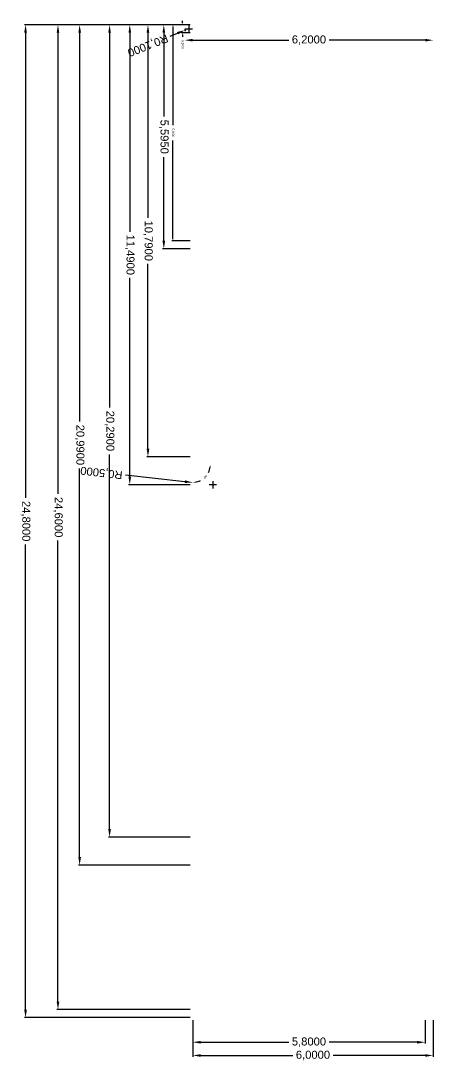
# Model space of a CAD drawing. Header units: millimetres. Extents: x -239 to 805, y -779 to 510.
# Drawn here: x -179.48 to -169.19, y -778.59 to -752.62 of the extents above; entities that cross this region are included whole.
import ezdxf

# ---------------------------------------------------------------- set-up
doc = ezdxf.new("R2010")
doc.units = ezdxf.units.MM
doc.header["$MEASUREMENT"] = 0
doc.layers.add('Dimensiuni interior', color=11, linetype='Continuous', plot=False)
doc.styles.get("Standard").update_dxf_attribs({"font": 'arial.ttf'})
doc.dimstyles.new('Mici', dxfattribs={"dimtxt": 0.05, "dimasz": 0.05, "dimexe": 0.03, "dimexo": 0.0625, "dimgap": 0.09, "dimtad": 0, "dimdec": 4, "dimzin": 0, "dimtxsty": 'Standard', "dimcen": 0.09, "dimclrd": 1, "dimclre": 1, "dimadec": 0, "dimazin": 0, "dimtfac": 1, "dimtdec": 4, "dimtofl": 0, "dimtmove": 0, "dimatfit": 3, "dimfxl": 1, "dimtolj": 1, "dimtzin": 0, "dimarcsym": 0})

# ---------------------------------------------------------------- blocks, each defined once
blk = doc.blocks.new('*D96')
at = {"layer": 'Defpoints', "color": 0, "transparency": 16777216}
for p in [(511.838, 134.652), (512.038, 134.652), (512.038, 134.395)]:
    blk.add_point(p, dxfattribs=at)
at = {"layer": 'Dimensiuni interior', "color": 1, "lineweight": -2, "transparency": 16777216}
for p, q in [((511.838, 134.59), (511.838, 134.365)), ((512.038, 134.59), (512.038, 134.365)), ((511.788, 134.395), (511.738, 134.395)), ((512.088, 134.395), (512.138, 134.395))]:
    blk.add_line(p, q, dxfattribs=at)
at = {"layer": 'Dimensiuni interior', "color": 1, "transparency": 16777216}
for points in [[(511.788, 134.403), (511.788, 134.386), (511.838, 134.395)], [(512.088, 134.403), (512.088, 134.386), (512.038, 134.395)]]:
    blk.add_solid(points, dxfattribs=at)
at = {"layer": 'Dimensiuni interior', "color": 0, "transparency": 16777216, "insert": (512.332, 134.395), "char_height": 0.05, "attachment_point": 5}
blk.add_mtext('\\A1;0,2000', dxfattribs=at)
blk = doc.blocks.new('*D97')
at = {"layer": 'Defpoints', "color": 0, "transparency": 16777216}
for p in [(511.838, 134.652), (517.233, 134.652), (517.233, 134.159)]:
    blk.add_point(p, dxfattribs=at)
at = {"layer": 'Dimensiuni interior', "color": 1, "lineweight": -2, "transparency": 16777216}
for p, q in [((511.838, 134.59), (511.838, 134.129)), ((517.233, 134.59), (517.233, 134.129)), ((511.888, 134.159), (514.342, 134.159)), ((517.183, 134.159), (514.73, 134.159))]:
    blk.add_line(p, q, dxfattribs=at)
at = {"layer": 'Dimensiuni interior', "color": 1, "transparency": 16777216}
for points in [[(511.888, 134.168), (511.888, 134.151), (511.838, 134.159)], [(517.183, 134.168), (517.183, 134.151), (517.233, 134.159)]]:
    blk.add_solid(points, dxfattribs=at)
at = {"layer": 'Dimensiuni interior', "color": 0, "transparency": 16777216, "insert": (514.536, 134.159), "char_height": 0.05, "attachment_point": 5}
blk.add_mtext('\\A1;5,3950', dxfattribs=at)
blk = doc.blocks.new('*D98')
at = {"layer": 'Defpoints', "color": 0, "transparency": 16777216}
for p in [(511.838, 134.652), (517.433, 134.652), (517.433, 133.93)]:
    blk.add_point(p, dxfattribs=at)
at = {"layer": 'Dimensiuni interior', "color": 1, "lineweight": -2, "transparency": 16777216}
for p, q in [((511.838, 134.59), (511.838, 133.9)), ((517.433, 134.59), (517.433, 133.9)), ((512.038, 133.93), (514.131, 133.93)), ((517.233, 133.93), (515.141, 133.93))]:
    blk.add_line(p, q, dxfattribs=at)
at = {"layer": 'Dimensiuni interior', "color": 1, "transparency": 16777216}
for points in [[(512.038, 133.963), (512.038, 133.897), (511.838, 133.93)], [(517.233, 133.963), (517.233, 133.897), (517.433, 133.93)]]:
    blk.add_solid(points, dxfattribs=at)
at = {"layer": 'Dimensiuni interior', "color": 0, "transparency": 16777216, "insert": (514.636, 133.93), "char_height": 0.2, "attachment_point": 5}
blk.add_mtext('\\A1;5,5950', dxfattribs=at)
blk = doc.blocks.new('*D99')
at = {"layer": 'Defpoints', "color": 0, "transparency": 16777216}
for p in [(511.838, 134.652), (522.628, 134.652), (522.628, 133.535)]:
    blk.add_point(p, dxfattribs=at)
at = {"layer": 'Dimensiuni interior', "color": 1, "lineweight": -2, "transparency": 16777216}
for p, q in [((511.838, 134.59), (511.838, 133.505)), ((522.628, 134.59), (522.628, 133.505)), ((512.038, 133.535), (516.66, 133.535)), ((522.428, 133.535), (517.806, 133.535))]:
    blk.add_line(p, q, dxfattribs=at)
at = {"layer": 'Dimensiuni interior', "color": 1, "transparency": 16777216}
for points in [[(512.038, 133.568), (512.038, 133.501), (511.838, 133.535)], [(522.428, 133.568), (522.428, 133.501), (522.628, 133.535)]]:
    blk.add_solid(points, dxfattribs=at)
at = {"layer": 'Dimensiuni interior', "color": 0, "transparency": 16777216, "insert": (517.233, 133.535), "char_height": 0.2, "attachment_point": 5}
blk.add_mtext('\\A1;10,7900', dxfattribs=at)
blk = doc.blocks.new('*D100')
at = {"layer": 'Defpoints', "color": 0, "transparency": 16777216}
for p in [(511.838, 134.652), (523.328, 134.652), (523.328, 133.081)]:
    blk.add_point(p, dxfattribs=at)
at = {"layer": 'Dimensiuni interior', "color": 1, "lineweight": -2, "transparency": 16777216}
for p, q in [((511.838, 134.59), (511.838, 133.051)), ((523.328, 134.59), (523.328, 133.051)), ((512.038, 133.081), (517.01, 133.081)), ((523.128, 133.081), (518.156, 133.081))]:
    blk.add_line(p, q, dxfattribs=at)
at = {"layer": 'Dimensiuni interior', "color": 1, "transparency": 16777216}
for points in [[(512.038, 133.114), (512.038, 133.048), (511.838, 133.081)], [(523.128, 133.114), (523.128, 133.048), (523.328, 133.081)]]:
    blk.add_solid(points, dxfattribs=at)
at = {"layer": 'Dimensiuni interior', "color": 0, "transparency": 16777216, "insert": (517.583, 133.081), "char_height": 0.2, "attachment_point": 5}
blk.add_mtext('\\A1;11,4900', dxfattribs=at)
blk = doc.blocks.new('*D101')
at = {"layer": 'Defpoints', "color": 0, "transparency": 16777216}
for p in [(511.838, 134.652), (532.128, 134.652), (532.128, 132.577)]:
    blk.add_point(p, dxfattribs=at)
at = {"layer": 'Dimensiuni interior', "color": 1, "lineweight": -2, "transparency": 16777216}
for p, q in [((511.838, 134.59), (511.838, 132.547)), ((532.128, 134.59), (532.128, 132.547)), ((512.038, 132.577), (521.399, 132.577)), ((531.928, 132.577), (522.568, 132.577))]:
    blk.add_line(p, q, dxfattribs=at)
at = {"layer": 'Dimensiuni interior', "color": 1, "transparency": 16777216}
for points in [[(512.038, 132.611), (512.038, 132.544), (511.838, 132.577)], [(531.928, 132.611), (531.928, 132.544), (532.128, 132.577)]]:
    blk.add_solid(points, dxfattribs=at)
at = {"layer": 'Dimensiuni interior', "color": 0, "transparency": 16777216, "insert": (521.983, 132.577), "char_height": 0.2, "attachment_point": 5}
blk.add_mtext('\\A1;20,2900', dxfattribs=at)
blk = doc.blocks.new('*D102')
at = {"layer": 'Defpoints', "color": 0, "transparency": 16777216}
for p in [(511.838, 134.59), (532.828, 134.652), (532.828, 131.83)]:
    blk.add_point(p, dxfattribs=at)
at = {"layer": 'Dimensiuni interior', "color": 1, "lineweight": -2, "transparency": 16777216}
for p, q in [((511.838, 134.527), (511.838, 131.8)), ((532.828, 134.59), (532.828, 131.8)), ((512.038, 131.83), (521.749, 131.83)), ((532.628, 131.83), (522.918, 131.83))]:
    blk.add_line(p, q, dxfattribs=at)
at = {"layer": 'Dimensiuni interior', "color": 1, "transparency": 16777216}
for points in [[(512.038, 131.864), (512.038, 131.797), (511.838, 131.83)], [(532.628, 131.864), (532.628, 131.797), (532.828, 131.83)]]:
    blk.add_solid(points, dxfattribs=at)
at = {"layer": 'Dimensiuni interior', "color": 0, "transparency": 16777216, "insert": (522.333, 131.83), "char_height": 0.2, "attachment_point": 5}
blk.add_mtext('\\A1;20,9900', dxfattribs=at)
blk = doc.blocks.new('*D103')
at = {"layer": 'Defpoints', "color": 0, "transparency": 16777216}
for p in [(511.838, 134.652), (536.438, 134.652), (536.438, 131.289)]:
    blk.add_point(p, dxfattribs=at)
at = {"layer": 'Dimensiuni interior', "color": 1, "lineweight": -2, "transparency": 16777216}
for p, q in [((511.838, 134.59), (511.838, 131.259)), ((536.438, 134.59), (536.438, 131.259)), ((512.038, 131.289), (523.554, 131.289)), ((536.238, 131.289), (524.723, 131.289))]:
    blk.add_line(p, q, dxfattribs=at)
at = {"layer": 'Dimensiuni interior', "color": 1, "transparency": 16777216}
for points in [[(512.038, 131.323), (512.038, 131.256), (511.838, 131.289)], [(536.238, 131.323), (536.238, 131.256), (536.438, 131.289)]]:
    blk.add_solid(points, dxfattribs=at)
at = {"layer": 'Dimensiuni interior', "color": 0, "transparency": 16777216, "insert": (524.138, 131.289), "char_height": 0.2, "attachment_point": 5}
blk.add_mtext('\\A1;24,6000', dxfattribs=at)
blk = doc.blocks.new('*D104')
at = {"layer": 'Defpoints', "color": 0, "transparency": 16777216}
for p in [(511.838, 134.652), (536.638, 134.652), (536.638, 130.48)]:
    blk.add_point(p, dxfattribs=at)
at = {"layer": 'Dimensiuni interior', "color": 1, "lineweight": -2, "transparency": 16777216}
for p, q in [((511.838, 134.59), (511.838, 130.45)), ((536.638, 134.59), (536.638, 130.45)), ((512.038, 130.48), (523.654, 130.48)), ((536.438, 130.48), (524.823, 130.48))]:
    blk.add_line(p, q, dxfattribs=at)
at = {"layer": 'Dimensiuni interior', "color": 1, "transparency": 16777216}
for points in [[(512.038, 130.514), (512.038, 130.447), (511.838, 130.48)], [(536.438, 130.514), (536.438, 130.447), (536.638, 130.48)]]:
    blk.add_solid(points, dxfattribs=at)
at = {"layer": 'Dimensiuni interior', "color": 0, "transparency": 16777216, "insert": (524.238, 130.48), "char_height": 0.2, "attachment_point": 5}
blk.add_mtext('\\A1;24,8000', dxfattribs=at)
blk = doc.blocks.new('*D105')
at = {"layer": 'Defpoints', "color": 0, "transparency": 16777216}
for p in [(536.638, 140.452), (537.253, 140.452), (536.638, 134.652)]:
    blk.add_point(p, dxfattribs=at)
at = {"layer": 'Dimensiuni interior', "color": 1, "lineweight": -2, "transparency": 16777216}
for p, q in [((536.701, 140.452), (537.283, 140.452)), ((537.253, 140.252), (537.253, 138.057)), ((537.253, 134.852), (537.253, 137.047)), ((536.701, 134.652), (537.283, 134.652))]:
    blk.add_line(p, q, dxfattribs=at)
at = {"layer": 'Dimensiuni interior', "color": 1, "transparency": 16777216}
for points in [[(537.22, 140.252), (537.287, 140.252), (537.253, 140.452)], [(537.22, 134.852), (537.287, 134.852), (537.253, 134.652)]]:
    blk.add_solid(points, dxfattribs=at)
at = {"layer": 'Dimensiuni interior', "color": 0, "transparency": 16777216, "insert": (537.253, 137.552), "char_height": 0.2, "attachment_point": 5, "rotation": 90}
blk.add_mtext('\\A1;5,8000', dxfattribs=at)
blk = doc.blocks.new('*D106')
at = {"layer": 'Defpoints', "color": 0, "transparency": 16777216}
for p in [(536.638, 140.652), (537.584, 140.652), (536.638, 134.652)]:
    blk.add_point(p, dxfattribs=at)
at = {"layer": 'Dimensiuni interior', "color": 1, "lineweight": -2, "transparency": 16777216}
for p, q in [((536.701, 140.652), (537.614, 140.652)), ((537.584, 140.452), (537.584, 138.157)), ((537.584, 134.852), (537.584, 137.147)), ((536.701, 134.652), (537.614, 134.652))]:
    blk.add_line(p, q, dxfattribs=at)
at = {"layer": 'Dimensiuni interior', "color": 1, "transparency": 16777216}
for points in [[(537.55, 140.452), (537.617, 140.452), (537.584, 140.652)], [(537.55, 134.852), (537.617, 134.852), (537.584, 134.652)]]:
    blk.add_solid(points, dxfattribs=at)
at = {"layer": 'Dimensiuni interior', "color": 0, "transparency": 16777216, "insert": (537.584, 137.652), "char_height": 0.2, "attachment_point": 5, "rotation": 90}
blk.add_mtext('\\A1;6,0000', dxfattribs=at)
blk = doc.blocks.new('*D119')
at = {"layer": 'Defpoints', "color": 0, "transparency": 16777216}
for p in [(511.838, 140.652), (512.223, 140.652), (511.938, 134.452, -0.1)]:
    blk.add_point(p, dxfattribs=at)
at = {"layer": 'Dimensiuni interior', "color": 1, "lineweight": -2, "transparency": 16777216}
for p, q in [((512.223, 140.452), (512.223, 138.057)), ((512.223, 134.652), (512.223, 137.047))]:
    blk.add_line(p, q, dxfattribs=at)
at = {"layer": 'Dimensiuni interior', "color": 1, "transparency": 16777216}
for points in [[(512.189, 140.452), (512.256, 140.452), (512.223, 140.652)], [(512.189, 134.652), (512.256, 134.652), (512.223, 134.452)]]:
    blk.add_solid(points, dxfattribs=at)
at = {"layer": 'Dimensiuni interior', "color": 0, "transparency": 16777216, "insert": (512.223, 137.552), "char_height": 0.2, "attachment_point": 5, "rotation": 90}
blk.add_mtext('\\A1;6,2000', dxfattribs=at)
blk = doc.blocks.new('*D120')
at = {"layer": 'Defpoints', "color": 0, "transparency": 16777216}
for p in [(511.938, 134.552, -0.2), (511.975, 134.459, -0.2)]:
    blk.add_point(p, dxfattribs=at)
at = {"layer": 'Dimensiuni interior', "color": 1, "lineweight": -2, "transparency": 16777216}
for p, q in [((511.848, 134.552), (512.028, 134.552)), ((511.938, 134.462), (511.938, 134.642)), ((512.122, 134.087), (512.048, 134.273))]:
    blk.add_line(p, q, dxfattribs=at)
blk.add_arc((511.938, 134.552), 0.1, 270, 308.6998, dxfattribs=at)
at = {"layer": 'Dimensiuni interior', "color": 1, "transparency": 16777216}
blk.add_solid([(512.079, 134.285), (512.017, 134.261), (511.975, 134.459)], dxfattribs=at)
at = {"layer": 'Dimensiuni interior', "color": 0, "transparency": 16777216, "insert": (512.342, 133.528), "char_height": 0.2, "attachment_point": 5, "rotation": 291.5111}
blk.add_mtext('\\A1;R0,1000', dxfattribs=at)
blk = doc.blocks.new('*D121')
at = {"layer": 'Defpoints', "color": 0, "transparency": 16777216}
for p in [(523.328, 135.152), (523.272, 134.655)]:
    blk.add_point(p, dxfattribs=at)
at = {"layer": 'Dimensiuni interior', "color": 1, "lineweight": -2, "transparency": 16777216}
for p, q in [((523.238, 135.152), (523.418, 135.152)), ((523.328, 135.242), (523.328, 135.062)), ((523.082, 132.973), (523.25, 134.457))]:
    blk.add_line(p, q, dxfattribs=at)
at = {"layer": 'Dimensiuni interior', "color": 1, "transparency": 16777216}
blk.add_solid([(523.283, 134.453), (523.217, 134.46), (523.272, 134.655)], dxfattribs=at)
at = {"layer": 'Dimensiuni interior', "color": 0, "transparency": 16777216, "insert": (523.014, 132.376), "char_height": 0.2, "attachment_point": 5, "rotation": 263.5501}
blk.add_mtext('\\A1;R0,5000', dxfattribs=at)
blk = doc.blocks.new('*D122')
at = {"layer": 'Defpoints', "color": 0, "transparency": 16777216}
for p in [(522.828, 140.652), (523.208, 134.871), (522.828, 134.652), (522.828, 134.552), (523.328, 134.652)]:
    blk.add_point(p, dxfattribs=at)
at = {"layer": 'Dimensiuni interior', "color": 1, "lineweight": -2, "transparency": 16777216}
for start, end in [(63.4837, 83.4645), (6.5355, 26.5163)]:
    blk.add_arc((522.828, 134.652), 0.439, start, end, dxfattribs=at)
at = {"layer": 'Dimensiuni interior', "color": 1, "transparency": 16777216}
for points in [[(522.878, 135.079), (522.879, 135.096), (522.828, 135.091)], [(523.272, 134.702), (523.256, 134.702), (523.267, 134.652)]]:
    blk.add_solid(points, dxfattribs=at)
at = {"layer": 'Dimensiuni interior', "color": 0, "transparency": 16777216, "insert": (523.138, 134.962), "char_height": 0.05, "attachment_point": 5, "rotation": 315}
blk.add_mtext('\\A1;90°', dxfattribs=at)
blk = doc.blocks.new('A$C3aef556d')
at = {"layer": 'Dimensiuni interior'}
for base, p1, p2, angle, override, picture, middle in [((-8.78965, 29.39896), (-2.78965, 28.45376), (-8.78965, 28.45376), 180, {"dimtxt": 0.2, "dimasz": 0.2}, '*D106', (-5.78965, 29.39896)), ((-8.58965, 29.0686), (-2.78965, 28.45376), (-8.58965, 28.45376), 180, {"dimtxt": 0.2, "dimasz": 0.2}, '*D105', (-5.68965, 29.0686)), ((1.38196, 28.45376), (-2.78965, 3.65376), (-2.78965, 28.45376), 90, {"dimtxt": 0.2, "dimasz": 0.2}, '*D104', (1.38196, 16.05376)), ((0.57319, 28.25376, -14.88835), (-2.78965, 3.65376, -14.88835), (-2.78965, 28.25376), 90, {"dimtxt": 0.2, "dimasz": 0.2}, '*D103', (0.57319, 15.95376)), ((0.03209, 24.64376), (-2.72715, 3.65376), (-2.78965, 24.64376), 90, {"dimtxt": 0.2, "dimasz": 0.2}, '*D102', (0.03209, 14.14876)), ((-0.71498, 23.94376, -14.88835), (-2.78965, 3.65376, -14.88835), (-2.78965, 23.94376), 90, {"dimtxt": 0.2, "dimasz": 0.2}, '*D101', (-0.71498, 13.79876)), ((-1.21841, 15.14376, -14.88835), (-2.78965, 3.65376, -14.88835), (-2.78965, 15.14376), 90, {"dimtxt": 0.2, "dimasz": 0.2}, '*D100', (-1.21841, 9.39876)), ((-1.67235, 14.44376), (-2.78965, 3.65376), (-2.78965, 14.44376), 90, {"dimtxt": 0.2, "dimasz": 0.2}, '*D99', (-1.67235, 9.04876)), ((-2.06767, 9.24876), (-2.78965, 3.65376), (-2.78965, 9.24876), 90, {"dimtxt": 0.2, "dimasz": 0.2}, '*D98', (-2.06767, 6.45126)), ((-8.78965, 4.03825, 10), (-2.58965, 3.75376, 9.9), (-8.78965, 3.65376, 10), 180, {"dimtxt": 0.2, "dimasz": 0.2, "dimse1": 1, "dimse2": 1}, '*D119', (-5.68965, 4.03825, 10))]:
    dim = blk.add_linear_dim(base=base, p1=p1, p2=p2, angle=angle, dimstyle='Mici', override=override, dxfattribs=at)
    dim.commit()
    dim.dimension.update_dxf_attribs({"geometry": picture, "text_midpoint": middle, "insert": (131.86243, -508.18458)})
dim = blk.add_angular_dim_2l(base=(-3.00894, 15.02358), line1=((-2.68965, 14.64376, 10), (-8.78965, 14.64376, 10)), line2=((-2.78965, 14.64376, 10), (-2.78965, 15.14376, 10)), dimstyle='Mici', dxfattribs=at)
dim.commit()
dim.dimension.update_dxf_attribs({"geometry": '*D122', "text_midpoint": (-3.09977, 14.95388, 10), "insert": (131.86243, -508.18458)})
for center, mpoint, picture, middle in [((-3.28965, 15.14376, 10), (-2.79282, 15.08759, 10), '*D121', (-0.5135, 14.82991, 10)), ((-2.68965, 3.75376, 9.8), (-2.59662, 3.79043, 9.8), '*D120', (-1.6658, 4.15729, 10))]:
    dim = blk.add_radius_dim(center=center, mpoint=mpoint, dimstyle='Mici', override={"dimtxt": 0.2, "dimasz": 0.2}, dxfattribs=at)
    dim.commit()
    dim.dimension.update_dxf_attribs({"geometry": picture, "text_midpoint": middle, "dimtype": 132, "insert": (131.86243, -508.18458)})
for base, p2, picture, middle in [((-2.29685, 9.04876, -14.88835), (-2.78965, 9.04876), '*D97', (-2.29685, 6.35126)), ((-2.53231, 3.85376, -14.88835), (-2.78965, 3.85376), '*D96', (-2.53231, 4.14746))]:
    dim = blk.add_linear_dim(base=base, p1=(-2.78965, 3.65376, -14.88835), p2=p2, angle=90, dimstyle='Mici', dxfattribs=at)
    dim.commit()
    dim.dimension.update_dxf_attribs({"geometry": picture, "text_midpoint": middle, "insert": (131.86243, -508.18458)})

msp = doc.modelspace()

# ---------------------------------------------------------------- block references
at = {"rotation": 270}
msp.add_blockref('A$C3aef556d', (198.34646, -109.02261), dxfattribs=at)

doc.saveas('drawing.dxf')
